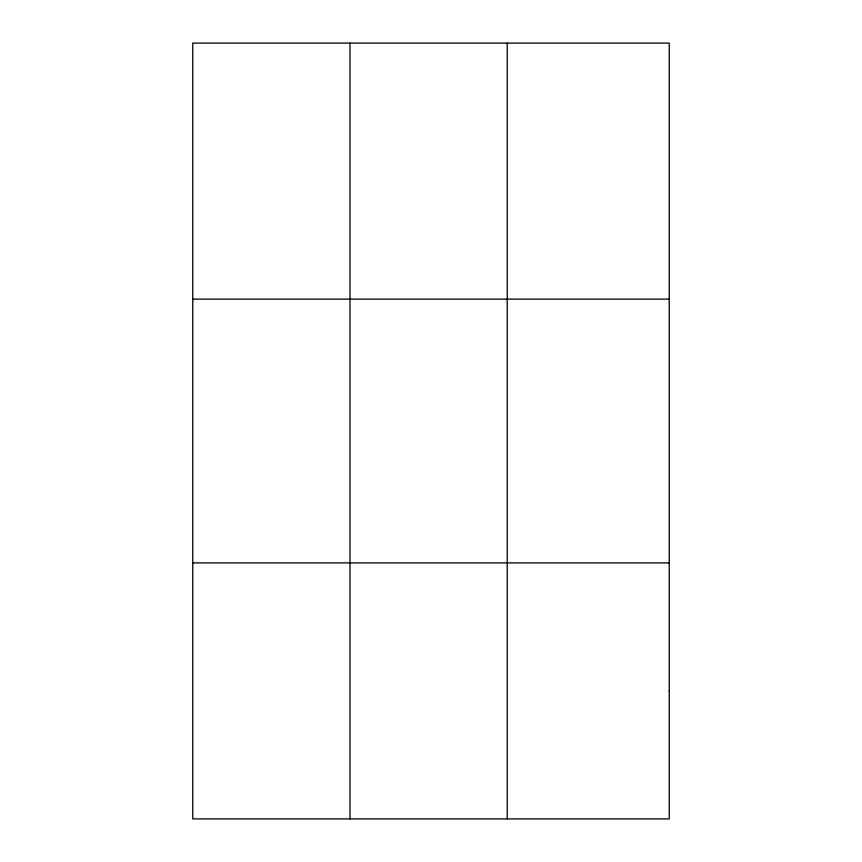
<?xml version="1.0" encoding="UTF-8"?>
<svg xmlns="http://www.w3.org/2000/svg" width="862" height="862" viewBox="0 0 862 862"><rect width="100%" height="100%" fill="white"/><g stroke="black" fill="none" stroke-linecap="round" stroke-linejoin="round"><path stroke-width="1.29" d="M349.994 43.1L349.994 818.9M192.754 299.114L669.246 299.114M192.754 562.886L669.246 562.886M507.233 43.1L507.233 818.9M669.246 690.893L669.246 818.9L192.754 818.9L192.754 43.1L669.246 43.1L669.246 690.893"/></g></svg>
